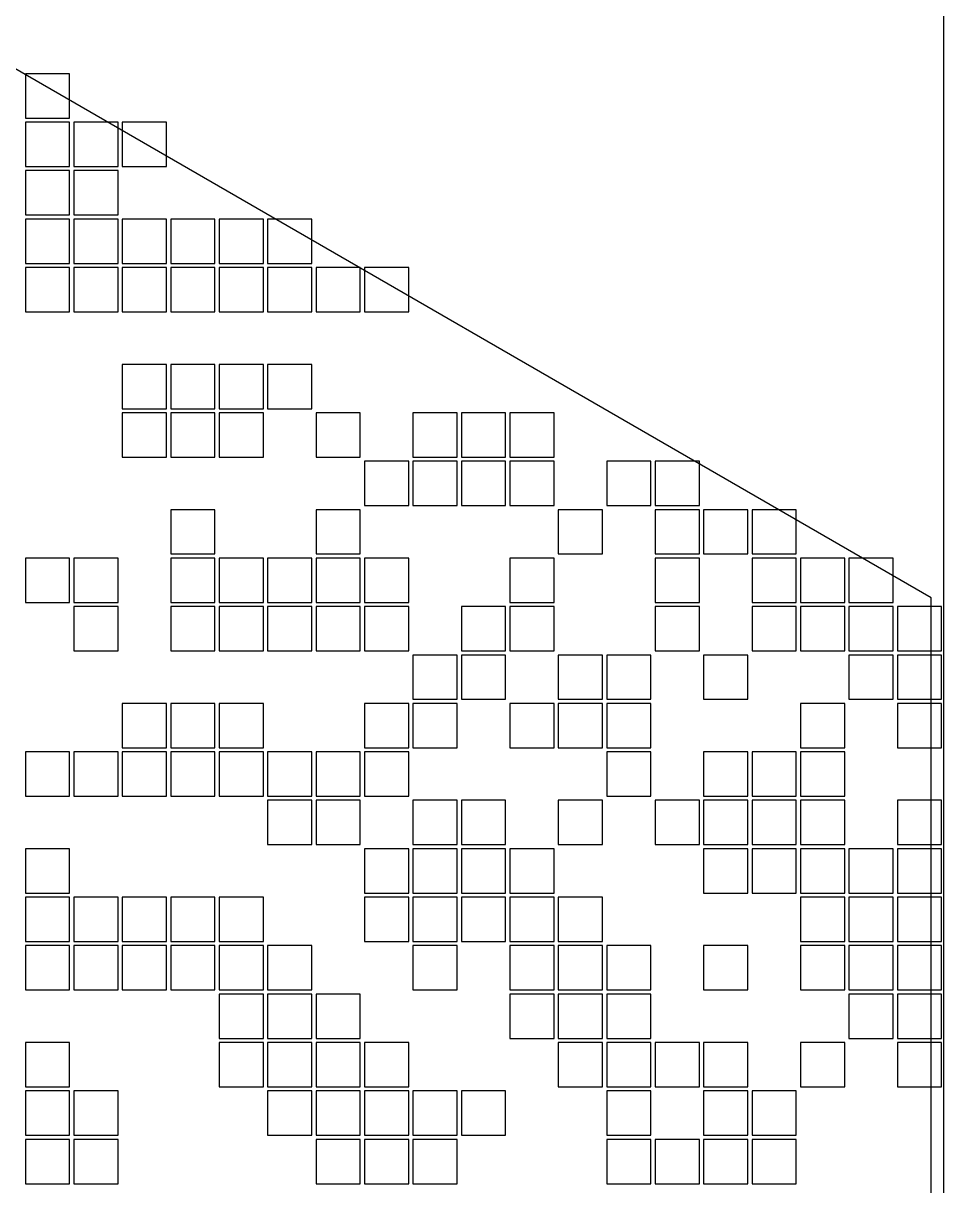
# Model space of a CAD drawing. Extents: x -326 to 326, y -269 to 269.
# Drawn here: x 204.8 to 326.4, y -115.2 to 38.4 of the extents above; entities that cross this region are included whole.
import ezdxf

# ---------------------------------------------------------------- set-up
doc = ezdxf.new("R2010")
doc.units = 0

msp = doc.modelspace()

# ---------------------------------------------------------------- linework, layer by layer
at = {"layer": 'BOARD'}
msp.add_line((326.4, -268.8), (326.4, 268.8), dxfattribs=at)
at = {"layer": 'PATCHES'}
for p, q in [((210.925, 31.725), (205.075, 31.725)), ((205.075, 31.725), (205.075, 25.875)), ((210.925, 25.875), (210.925, 31.725)), ((205.075, 25.875), (210.925, 25.875)), ((210.925, 25.325), (205.075, 25.325)), ((205.075, 25.325), (205.075, 19.475)), ((210.925, 19.475), (210.925, 25.325)), ((217.325, 25.325), (211.475, 25.325)), ((211.475, 25.325), (211.475, 19.475)), ((217.325, 19.475), (217.325, 25.325)), ((223.725, 25.325), (217.875, 25.325)), ((217.875, 25.325), (217.875, 19.475)), ((223.725, 19.475), (223.725, 25.325)), ((205.075, 19.475), (210.925, 19.475)), ((210.925, 18.925), (205.075, 18.925)), ((205.075, 18.925), (205.075, 13.075)), ((210.925, 13.075), (210.925, 18.925)), ((211.475, 19.475), (217.325, 19.475)), ((217.325, 18.925), (211.475, 18.925)), ((211.475, 18.925), (211.475, 13.075)), ((217.325, 13.075), (217.325, 18.925)), ((217.875, 19.475), (223.725, 19.475)), ((205.075, 13.075), (210.925, 13.075)), ((210.925, 12.525), (205.075, 12.525)), ((205.075, 12.525), (205.075, 6.675)), ((210.925, 6.675), (210.925, 12.525)), ((211.475, 13.075), (217.325, 13.075)), ((217.325, 12.525), (211.475, 12.525)), ((211.475, 12.525), (211.475, 6.675)), ((217.325, 6.675), (217.325, 12.525)), ((223.725, 12.525), (217.875, 12.525)), ((217.875, 12.525), (217.875, 6.675)), ((223.725, 6.675), (223.725, 12.525)), ((230.125, 12.525), (224.275, 12.525)), ((224.275, 12.525), (224.275, 6.675)), ((230.125, 6.675), (230.125, 12.525)), ((236.525, 12.525), (230.675, 12.525)), ((230.675, 12.525), (230.675, 6.675)), ((236.525, 6.675), (236.525, 12.525)), ((242.925, 12.525), (237.075, 12.525)), ((237.075, 12.525), (237.075, 6.675)), ((242.925, 6.675), (242.925, 12.525)), ((205.075, 6.675), (210.925, 6.675)), ((211.475, 6.675), (217.325, 6.675)), ((217.875, 6.675), (223.725, 6.675)), ((224.275, 6.675), (230.125, 6.675)), ((230.675, 6.675), (236.525, 6.675)), ((237.075, 6.675), (242.925, 6.675)), ((210.925, 6.125), (205.075, 6.125)), ((205.075, 6.125), (205.075, 0.275)), ((210.925, 0.275), (210.925, 6.125)), ((217.325, 6.125), (211.475, 6.125)), ((211.475, 6.125), (211.475, 0.275)), ((217.325, 0.275), (217.325, 6.125)), ((223.725, 6.125), (217.875, 6.125)), ((217.875, 6.125), (217.875, 0.275)), ((223.725, 0.275), (223.725, 6.125)), ((230.125, 6.125), (224.275, 6.125)), ((224.275, 6.125), (224.275, 0.275)), ((230.125, 0.275), (230.125, 6.125)), ((236.525, 6.125), (230.675, 6.125)), ((230.675, 6.125), (230.675, 0.275)), ((236.525, 0.275), (236.525, 6.125)), ((242.925, 6.125), (237.075, 6.125)), ((237.075, 6.125), (237.075, 0.275)), ((242.925, 0.275), (242.925, 6.125)), ((249.325, 6.125), (243.475, 6.125)), ((243.475, 6.125), (243.475, 0.275)), ((249.325, 0.275), (249.325, 6.125)), ((255.725, 6.125), (249.875, 6.125)), ((249.875, 6.125), (249.875, 0.275)), ((255.725, 0.275), (255.725, 6.125)), ((205.075, 0.275), (210.925, 0.275)), ((211.475, 0.275), (217.325, 0.275)), ((217.875, 0.275), (223.725, 0.275)), ((224.275, 0.275), (230.125, 0.275)), ((230.675, 0.275), (236.525, 0.275)), ((237.075, 0.275), (242.925, 0.275)), ((243.475, 0.275), (249.325, 0.275)), ((249.875, 0.275), (255.725, 0.275)), ((223.725, -6.675), (217.875, -6.675)), ((217.875, -6.675), (217.875, -12.525)), ((223.725, -12.525), (223.725, -6.675)), ((230.125, -6.675), (224.275, -6.675)), ((224.275, -6.675), (224.275, -12.525)), ((230.125, -12.525), (230.125, -6.675)), ((236.525, -6.675), (230.675, -6.675)), ((230.675, -6.675), (230.675, -12.525)), ((236.525, -12.525), (236.525, -6.675)), ((242.925, -6.675), (237.075, -6.675)), ((237.075, -6.675), (237.075, -12.525)), ((242.925, -12.525), (242.925, -6.675)), ((217.875, -12.525), (223.725, -12.525)), ((223.725, -13.075), (217.875, -13.075)), ((217.875, -13.075), (217.875, -18.925)), ((223.725, -18.925), (223.725, -13.075)), ((224.275, -12.525), (230.125, -12.525)), ((230.125, -13.075), (224.275, -13.075)), ((224.275, -13.075), (224.275, -18.925)), ((230.125, -18.925), (230.125, -13.075)), ((230.675, -12.525), (236.525, -12.525)), ((236.525, -13.075), (230.675, -13.075)), ((230.675, -13.075), (230.675, -18.925)), ((236.525, -18.925), (236.525, -13.075)), ((237.075, -12.525), (242.925, -12.525)), ((249.325, -13.075), (243.475, -13.075)), ((243.475, -13.075), (243.475, -18.925)), ((249.325, -18.925), (249.325, -13.075)), ((262.125, -13.075), (256.275, -13.075)), ((256.275, -13.075), (256.275, -18.925)), ((262.125, -18.925), (262.125, -13.075)), ((268.525, -13.075), (262.675, -13.075)), ((262.675, -13.075), (262.675, -18.925)), ((268.525, -18.925), (268.525, -13.075)), ((274.925, -13.075), (269.075, -13.075)), ((269.075, -13.075), (269.075, -18.925)), ((274.925, -18.925), (274.925, -13.075)), ((217.875, -18.925), (223.725, -18.925)), ((224.275, -18.925), (230.125, -18.925)), ((230.675, -18.925), (236.525, -18.925)), ((243.475, -18.925), (249.325, -18.925)), ((255.725, -19.475), (249.875, -19.475)), ((249.875, -19.475), (249.875, -25.325)), ((255.725, -25.325), (255.725, -19.475)), ((256.275, -18.925), (262.125, -18.925)), ((262.125, -19.475), (256.275, -19.475)), ((256.275, -19.475), (256.275, -25.325)), ((262.125, -25.325), (262.125, -19.475)), ((262.675, -18.925), (268.525, -18.925)), ((268.525, -19.475), (262.675, -19.475)), ((262.675, -19.475), (262.675, -25.325)), ((268.525, -25.325), (268.525, -19.475)), ((269.075, -18.925), (274.925, -18.925)), ((274.925, -19.475), (269.075, -19.475)), ((269.075, -19.475), (269.075, -25.325)), ((274.925, -25.325), (274.925, -19.475)), ((287.725, -19.475), (281.875, -19.475)), ((281.875, -19.475), (281.875, -25.325)), ((287.725, -25.325), (287.725, -19.475)), ((294.125, -19.475), (288.275, -19.475)), ((288.275, -19.475), (288.275, -25.325)), ((294.125, -25.325), (294.125, -19.475)), ((230.125, -25.875), (224.275, -25.875)), ((224.275, -25.875), (224.275, -31.725)), ((230.125, -31.725), (230.125, -25.875)), ((249.325, -25.875), (243.475, -25.875)), ((243.475, -25.875), (243.475, -31.725)), ((249.325, -31.725), (249.325, -25.875)), ((249.875, -25.325), (255.725, -25.325)), ((256.275, -25.325), (262.125, -25.325)), ((262.675, -25.325), (268.525, -25.325)), ((269.075, -25.325), (274.925, -25.325)), ((281.325, -25.875), (275.475, -25.875)), ((275.475, -25.875), (275.475, -31.725)), ((281.325, -31.725), (281.325, -25.875)), ((281.875, -25.325), (287.725, -25.325)), ((288.275, -25.325), (294.125, -25.325)), ((294.125, -25.875), (288.275, -25.875)), ((288.275, -25.875), (288.275, -31.725)), ((294.125, -31.725), (294.125, -25.875)), ((300.525, -25.875), (294.675, -25.875)), ((294.675, -25.875), (294.675, -31.725)), ((300.525, -31.725), (300.525, -25.875)), ((306.925, -25.875), (301.075, -25.875)), ((301.075, -25.875), (301.075, -31.725)), ((306.925, -31.725), (306.925, -25.875)), ((224.275, -31.725), (230.125, -31.725)), ((243.475, -31.725), (249.325, -31.725)), ((275.475, -31.725), (281.325, -31.725)), ((288.275, -31.725), (294.125, -31.725)), ((294.675, -31.725), (300.525, -31.725)), ((301.075, -31.725), (306.925, -31.725)), ((210.925, -32.275), (205.075, -32.275)), ((205.075, -32.275), (205.075, -38.125)), ((210.925, -38.125), (210.925, -32.275)), ((217.325, -32.275), (211.475, -32.275)), ((211.475, -32.275), (211.475, -38.125)), ((217.325, -38.125), (217.325, -32.275)), ((230.125, -32.275), (224.275, -32.275)), ((224.275, -32.275), (224.275, -38.125)), ((230.125, -38.125), (230.125, -32.275)), ((236.525, -32.275), (230.675, -32.275)), ((230.675, -32.275), (230.675, -38.125)), ((236.525, -38.125), (236.525, -32.275)), ((242.925, -32.275), (237.075, -32.275)), ((237.075, -32.275), (237.075, -38.125)), ((242.925, -38.125), (242.925, -32.275)), ((249.325, -32.275), (243.475, -32.275)), ((243.475, -32.275), (243.475, -38.125)), ((249.325, -38.125), (249.325, -32.275)), ((255.725, -32.275), (249.875, -32.275)), ((249.875, -32.275), (249.875, -38.125)), ((255.725, -38.125), (255.725, -32.275)), ((274.925, -32.275), (269.075, -32.275)), ((269.075, -32.275), (269.075, -38.125)), ((274.925, -38.125), (274.925, -32.275)), ((294.125, -32.275), (288.275, -32.275)), ((288.275, -32.275), (288.275, -38.125)), ((294.125, -38.125), (294.125, -32.275)), ((306.925, -32.275), (301.075, -32.275)), ((301.075, -32.275), (301.075, -38.125)), ((306.925, -38.125), (306.925, -32.275)), ((313.325, -32.275), (307.475, -32.275)), ((307.475, -32.275), (307.475, -38.125)), ((313.325, -38.125), (313.325, -32.275)), ((319.725, -32.275), (313.875, -32.275)), ((313.875, -32.275), (313.875, -38.125)), ((319.725, -38.125), (319.725, -32.275)), ((205.075, -38.125), (210.925, -38.125)), ((211.475, -38.125), (217.325, -38.125)), ((224.275, -38.125), (230.125, -38.125)), ((230.675, -38.125), (236.525, -38.125)), ((237.075, -38.125), (242.925, -38.125)), ((243.475, -38.125), (249.325, -38.125)), ((249.875, -38.125), (255.725, -38.125)), ((269.075, -38.125), (274.925, -38.125)), ((288.275, -38.125), (294.125, -38.125)), ((301.075, -38.125), (306.925, -38.125)), ((307.475, -38.125), (313.325, -38.125)), ((313.875, -38.125), (319.725, -38.125)), ((217.325, -38.675), (211.475, -38.675)), ((211.475, -38.675), (211.475, -44.525)), ((217.325, -44.525), (217.325, -38.675)), ((230.125, -38.675), (224.275, -38.675)), ((224.275, -38.675), (224.275, -44.525)), ((230.125, -44.525), (230.125, -38.675)), ((236.525, -38.675), (230.675, -38.675)), ((230.675, -38.675), (230.675, -44.525)), ((236.525, -44.525), (236.525, -38.675)), ((242.925, -38.675), (237.075, -38.675)), ((237.075, -38.675), (237.075, -44.525)), ((242.925, -44.525), (242.925, -38.675)), ((249.325, -38.675), (243.475, -38.675)), ((243.475, -38.675), (243.475, -44.525)), ((249.325, -44.525), (249.325, -38.675)), ((255.725, -38.675), (249.875, -38.675)), ((249.875, -38.675), (249.875, -44.525)), ((255.725, -44.525), (255.725, -38.675)), ((268.525, -38.675), (262.675, -38.675)), ((262.675, -38.675), (262.675, -44.525)), ((268.525, -44.525), (268.525, -38.675)), ((274.925, -38.675), (269.075, -38.675)), ((269.075, -38.675), (269.075, -44.525)), ((274.925, -44.525), (274.925, -38.675)), ((294.125, -38.675), (288.275, -38.675)), ((288.275, -38.675), (288.275, -44.525)), ((294.125, -44.525), (294.125, -38.675)), ((306.925, -38.675), (301.075, -38.675)), ((301.075, -38.675), (301.075, -44.525)), ((306.925, -44.525), (306.925, -38.675)), ((313.325, -38.675), (307.475, -38.675)), ((307.475, -38.675), (307.475, -44.525)), ((313.325, -44.525), (313.325, -38.675)), ((319.725, -38.675), (313.875, -38.675)), ((313.875, -38.675), (313.875, -44.525)), ((319.725, -44.525), (319.725, -38.675)), ((326.125, -38.675), (320.275, -38.675)), ((320.275, -38.675), (320.275, -44.525)), ((326.125, -44.525), (326.125, -38.675)), ((211.475, -44.525), (217.325, -44.525)), ((224.275, -44.525), (230.125, -44.525)), ((230.675, -44.525), (236.525, -44.525)), ((237.075, -44.525), (242.925, -44.525)), ((243.475, -44.525), (249.325, -44.525)), ((249.875, -44.525), (255.725, -44.525)), ((262.675, -44.525), (268.525, -44.525)), ((269.075, -44.525), (274.925, -44.525)), ((288.275, -44.525), (294.125, -44.525)), ((301.075, -44.525), (306.925, -44.525)), ((307.475, -44.525), (313.325, -44.525)), ((313.875, -44.525), (319.725, -44.525)), ((320.275, -44.525), (326.125, -44.525)), ((262.125, -45.075), (256.275, -45.075)), ((256.275, -45.075), (256.275, -50.925)), ((262.125, -50.925), (262.125, -45.075)), ((268.525, -45.075), (262.675, -45.075)), ((262.675, -45.075), (262.675, -50.925)), ((268.525, -50.925), (268.525, -45.075)), ((281.325, -45.075), (275.475, -45.075)), ((275.475, -45.075), (275.475, -50.925)), ((281.325, -50.925), (281.325, -45.075)), ((287.725, -45.075), (281.875, -45.075)), ((281.875, -45.075), (281.875, -50.925)), ((287.725, -50.925), (287.725, -45.075)), ((300.525, -45.075), (294.675, -45.075)), ((294.675, -45.075), (294.675, -50.925)), ((300.525, -50.925), (300.525, -45.075)), ((319.725, -45.075), (313.875, -45.075)), ((313.875, -45.075), (313.875, -50.925)), ((319.725, -50.925), (319.725, -45.075)), ((326.125, -45.075), (320.275, -45.075)), ((320.275, -45.075), (320.275, -50.925)), ((326.125, -50.925), (326.125, -45.075)), ((223.725, -51.475), (217.875, -51.475)), ((217.875, -51.475), (217.875, -57.325)), ((223.725, -57.325), (223.725, -51.475)), ((230.125, -51.475), (224.275, -51.475)), ((224.275, -51.475), (224.275, -57.325)), ((230.125, -57.325), (230.125, -51.475)), ((236.525, -51.475), (230.675, -51.475)), ((230.675, -51.475), (230.675, -57.325)), ((236.525, -57.325), (236.525, -51.475)), ((255.725, -51.475), (249.875, -51.475)), ((249.875, -51.475), (249.875, -57.325)), ((255.725, -57.325), (255.725, -51.475)), ((256.275, -50.925), (262.125, -50.925)), ((262.125, -51.475), (256.275, -51.475)), ((256.275, -51.475), (256.275, -57.325)), ((262.125, -57.325), (262.125, -51.475)), ((262.675, -50.925), (268.525, -50.925)), ((274.925, -51.475), (269.075, -51.475)), ((269.075, -51.475), (269.075, -57.325)), ((274.925, -57.325), (274.925, -51.475)), ((275.475, -50.925), (281.325, -50.925)), ((281.325, -51.475), (275.475, -51.475)), ((275.475, -51.475), (275.475, -57.325)), ((281.325, -57.325), (281.325, -51.475)), ((281.875, -50.925), (287.725, -50.925)), ((287.725, -51.475), (281.875, -51.475)), ((281.875, -51.475), (281.875, -57.325)), ((287.725, -57.325), (287.725, -51.475)), ((294.675, -50.925), (300.525, -50.925)), ((313.325, -51.475), (307.475, -51.475)), ((307.475, -51.475), (307.475, -57.325)), ((313.325, -57.325), (313.325, -51.475)), ((313.875, -50.925), (319.725, -50.925)), ((320.275, -50.925), (326.125, -50.925)), ((326.125, -51.475), (320.275, -51.475)), ((320.275, -51.475), (320.275, -57.325)), ((326.125, -57.325), (326.125, -51.475)), ((210.925, -57.875), (205.075, -57.875)), ((205.075, -57.875), (205.075, -63.725)), ((210.925, -63.725), (210.925, -57.875)), ((217.325, -57.875), (211.475, -57.875)), ((211.475, -57.875), (211.475, -63.725)), ((217.325, -63.725), (217.325, -57.875)), ((217.875, -57.325), (223.725, -57.325)), ((223.725, -57.875), (217.875, -57.875)), ((217.875, -57.875), (217.875, -63.725)), ((223.725, -63.725), (223.725, -57.875)), ((224.275, -57.325), (230.125, -57.325)), ((230.125, -57.875), (224.275, -57.875)), ((224.275, -57.875), (224.275, -63.725)), ((230.125, -63.725), (230.125, -57.875)), ((230.675, -57.325), (236.525, -57.325)), ((236.525, -57.875), (230.675, -57.875)), ((230.675, -57.875), (230.675, -63.725)), ((236.525, -63.725), (236.525, -57.875)), ((242.925, -57.875), (237.075, -57.875)), ((237.075, -57.875), (237.075, -63.725)), ((242.925, -63.725), (242.925, -57.875)), ((249.325, -57.875), (243.475, -57.875)), ((243.475, -57.875), (243.475, -63.725)), ((249.325, -63.725), (249.325, -57.875)), ((249.875, -57.325), (255.725, -57.325)), ((255.725, -57.875), (249.875, -57.875)), ((249.875, -57.875), (249.875, -63.725)), ((255.725, -63.725), (255.725, -57.875)), ((256.275, -57.325), (262.125, -57.325)), ((269.075, -57.325), (274.925, -57.325)), ((275.475, -57.325), (281.325, -57.325)), ((281.875, -57.325), (287.725, -57.325)), ((287.725, -57.875), (281.875, -57.875)), ((281.875, -57.875), (281.875, -63.725)), ((287.725, -63.725), (287.725, -57.875)), ((300.525, -57.875), (294.675, -57.875)), ((294.675, -57.875), (294.675, -63.725)), ((300.525, -63.725), (300.525, -57.875)), ((306.925, -57.875), (301.075, -57.875)), ((301.075, -57.875), (301.075, -63.725)), ((306.925, -63.725), (306.925, -57.875)), ((307.475, -57.325), (313.325, -57.325)), ((313.325, -57.875), (307.475, -57.875)), ((307.475, -57.875), (307.475, -63.725)), ((313.325, -63.725), (313.325, -57.875)), ((320.275, -57.325), (326.125, -57.325)), ((205.075, -63.725), (210.925, -63.725)), ((211.475, -63.725), (217.325, -63.725)), ((217.875, -63.725), (223.725, -63.725)), ((224.275, -63.725), (230.125, -63.725)), ((230.675, -63.725), (236.525, -63.725)), ((237.075, -63.725), (242.925, -63.725)), ((242.925, -64.275), (237.075, -64.275)), ((237.075, -64.275), (237.075, -70.125)), ((242.925, -70.125), (242.925, -64.275)), ((243.475, -63.725), (249.325, -63.725)), ((249.325, -64.275), (243.475, -64.275)), ((243.475, -64.275), (243.475, -70.125)), ((249.325, -70.125), (249.325, -64.275)), ((249.875, -63.725), (255.725, -63.725)), ((262.125, -64.275), (256.275, -64.275)), ((256.275, -64.275), (256.275, -70.125)), ((262.125, -70.125), (262.125, -64.275)), ((268.525, -64.275), (262.675, -64.275)), ((262.675, -64.275), (262.675, -70.125)), ((268.525, -70.125), (268.525, -64.275)), ((281.325, -64.275), (275.475, -64.275)), ((275.475, -64.275), (275.475, -70.125)), ((281.325, -70.125), (281.325, -64.275)), ((281.875, -63.725), (287.725, -63.725)), ((294.125, -64.275), (288.275, -64.275)), ((288.275, -64.275), (288.275, -70.125)), ((294.125, -70.125), (294.125, -64.275)), ((294.675, -63.725), (300.525, -63.725)), ((300.525, -64.275), (294.675, -64.275)), ((294.675, -64.275), (294.675, -70.125)), ((300.525, -70.125), (300.525, -64.275)), ((301.075, -63.725), (306.925, -63.725)), ((306.925, -64.275), (301.075, -64.275)), ((301.075, -64.275), (301.075, -70.125)), ((306.925, -70.125), (306.925, -64.275)), ((307.475, -63.725), (313.325, -63.725)), ((313.325, -64.275), (307.475, -64.275)), ((307.475, -64.275), (307.475, -70.125)), ((313.325, -70.125), (313.325, -64.275)), ((326.125, -64.275), (320.275, -64.275)), ((320.275, -64.275), (320.275, -70.125)), ((326.125, -70.125), (326.125, -64.275)), ((237.075, -70.125), (242.925, -70.125)), ((243.475, -70.125), (249.325, -70.125)), ((256.275, -70.125), (262.125, -70.125)), ((262.675, -70.125), (268.525, -70.125)), ((275.475, -70.125), (281.325, -70.125)), ((288.275, -70.125), (294.125, -70.125)), ((294.675, -70.125), (300.525, -70.125)), ((301.075, -70.125), (306.925, -70.125)), ((307.475, -70.125), (313.325, -70.125)), ((320.275, -70.125), (326.125, -70.125)), ((210.925, -70.675), (205.075, -70.675)), ((205.075, -70.675), (205.075, -76.525)), ((210.925, -76.525), (210.925, -70.675)), ((255.725, -70.675), (249.875, -70.675)), ((249.875, -70.675), (249.875, -76.525)), ((255.725, -76.525), (255.725, -70.675)), ((262.125, -70.675), (256.275, -70.675)), ((256.275, -70.675), (256.275, -76.525)), ((262.125, -76.525), (262.125, -70.675)), ((268.525, -70.675), (262.675, -70.675)), ((262.675, -70.675), (262.675, -76.525)), ((268.525, -76.525), (268.525, -70.675)), ((274.925, -70.675), (269.075, -70.675)), ((269.075, -70.675), (269.075, -76.525)), ((274.925, -76.525), (274.925, -70.675)), ((300.525, -70.675), (294.675, -70.675)), ((294.675, -70.675), (294.675, -76.525)), ((300.525, -76.525), (300.525, -70.675)), ((306.925, -70.675), (301.075, -70.675)), ((301.075, -70.675), (301.075, -76.525)), ((306.925, -76.525), (306.925, -70.675)), ((313.325, -70.675), (307.475, -70.675)), ((307.475, -70.675), (307.475, -76.525)), ((313.325, -76.525), (313.325, -70.675)), ((319.725, -70.675), (313.875, -70.675)), ((313.875, -70.675), (313.875, -76.525)), ((319.725, -76.525), (319.725, -70.675)), ((326.125, -70.675), (320.275, -70.675)), ((320.275, -70.675), (320.275, -76.525)), ((326.125, -76.525), (326.125, -70.675)), ((205.075, -76.525), (210.925, -76.525)), ((249.875, -76.525), (255.725, -76.525)), ((256.275, -76.525), (262.125, -76.525)), ((262.675, -76.525), (268.525, -76.525)), ((269.075, -76.525), (274.925, -76.525)), ((294.675, -76.525), (300.525, -76.525)), ((301.075, -76.525), (306.925, -76.525)), ((307.475, -76.525), (313.325, -76.525)), ((313.875, -76.525), (319.725, -76.525)), ((320.275, -76.525), (326.125, -76.525)), ((210.925, -77.075), (205.075, -77.075)), ((205.075, -77.075), (205.075, -82.925)), ((210.925, -82.925), (210.925, -77.075)), ((217.325, -77.075), (211.475, -77.075)), ((211.475, -77.075), (211.475, -82.925)), ((217.325, -82.925), (217.325, -77.075)), ((223.725, -77.075), (217.875, -77.075)), ((217.875, -77.075), (217.875, -82.925)), ((223.725, -82.925), (223.725, -77.075)), ((230.125, -77.075), (224.275, -77.075)), ((224.275, -77.075), (224.275, -82.925)), ((230.125, -82.925), (230.125, -77.075)), ((236.525, -77.075), (230.675, -77.075)), ((230.675, -77.075), (230.675, -82.925)), ((236.525, -82.925), (236.525, -77.075)), ((255.725, -77.075), (249.875, -77.075)), ((249.875, -77.075), (249.875, -82.925)), ((255.725, -82.925), (255.725, -77.075)), ((262.125, -77.075), (256.275, -77.075)), ((256.275, -77.075), (256.275, -82.925)), ((262.125, -82.925), (262.125, -77.075)), ((268.525, -77.075), (262.675, -77.075)), ((262.675, -77.075), (262.675, -82.925)), ((268.525, -82.925), (268.525, -77.075)), ((274.925, -77.075), (269.075, -77.075)), ((269.075, -77.075), (269.075, -82.925)), ((274.925, -82.925), (274.925, -77.075)), ((281.325, -77.075), (275.475, -77.075)), ((275.475, -77.075), (275.475, -82.925)), ((281.325, -82.925), (281.325, -77.075)), ((313.325, -77.075), (307.475, -77.075)), ((307.475, -77.075), (307.475, -82.925)), ((313.325, -82.925), (313.325, -77.075)), ((319.725, -77.075), (313.875, -77.075)), ((313.875, -77.075), (313.875, -82.925)), ((319.725, -82.925), (319.725, -77.075)), ((326.125, -77.075), (320.275, -77.075)), ((320.275, -77.075), (320.275, -82.925)), ((326.125, -82.925), (326.125, -77.075)), ((205.075, -82.925), (210.925, -82.925)), ((211.475, -82.925), (217.325, -82.925)), ((217.875, -82.925), (223.725, -82.925)), ((224.275, -82.925), (230.125, -82.925)), ((230.675, -82.925), (236.525, -82.925)), ((249.875, -82.925), (255.725, -82.925)), ((256.275, -82.925), (262.125, -82.925)), ((262.675, -82.925), (268.525, -82.925)), ((269.075, -82.925), (274.925, -82.925)), ((275.475, -82.925), (281.325, -82.925)), ((307.475, -82.925), (313.325, -82.925)), ((313.875, -82.925), (319.725, -82.925)), ((320.275, -82.925), (326.125, -82.925)), ((210.925, -83.475), (205.075, -83.475)), ((205.075, -83.475), (205.075, -89.325)), ((210.925, -89.325), (210.925, -83.475)), ((217.325, -83.475), (211.475, -83.475)), ((211.475, -83.475), (211.475, -89.325)), ((217.325, -89.325), (217.325, -83.475)), ((223.725, -83.475), (217.875, -83.475)), ((217.875, -83.475), (217.875, -89.325)), ((223.725, -89.325), (223.725, -83.475)), ((230.125, -83.475), (224.275, -83.475)), ((224.275, -83.475), (224.275, -89.325)), ((230.125, -89.325), (230.125, -83.475)), ((236.525, -83.475), (230.675, -83.475)), ((230.675, -83.475), (230.675, -89.325)), ((236.525, -89.325), (236.525, -83.475)), ((242.925, -83.475), (237.075, -83.475)), ((237.075, -83.475), (237.075, -89.325)), ((242.925, -89.325), (242.925, -83.475)), ((262.125, -83.475), (256.275, -83.475)), ((256.275, -83.475), (256.275, -89.325)), ((262.125, -89.325), (262.125, -83.475)), ((274.925, -83.475), (269.075, -83.475)), ((269.075, -83.475), (269.075, -89.325)), ((274.925, -89.325), (274.925, -83.475)), ((281.325, -83.475), (275.475, -83.475)), ((275.475, -83.475), (275.475, -89.325)), ((281.325, -89.325), (281.325, -83.475)), ((287.725, -83.475), (281.875, -83.475)), ((281.875, -83.475), (281.875, -89.325)), ((287.725, -89.325), (287.725, -83.475)), ((300.525, -83.475), (294.675, -83.475)), ((294.675, -83.475), (294.675, -89.325)), ((300.525, -89.325), (300.525, -83.475)), ((313.325, -83.475), (307.475, -83.475)), ((307.475, -83.475), (307.475, -89.325)), ((313.325, -89.325), (313.325, -83.475)), ((319.725, -83.475), (313.875, -83.475)), ((313.875, -83.475), (313.875, -89.325)), ((319.725, -89.325), (319.725, -83.475)), ((326.125, -83.475), (320.275, -83.475)), ((320.275, -83.475), (320.275, -89.325)), ((326.125, -89.325), (326.125, -83.475)), ((205.075, -89.325), (210.925, -89.325)), ((211.475, -89.325), (217.325, -89.325)), ((217.875, -89.325), (223.725, -89.325)), ((224.275, -89.325), (230.125, -89.325)), ((230.675, -89.325), (236.525, -89.325)), ((236.525, -89.875), (230.675, -89.875)), ((230.675, -89.875), (230.675, -95.725)), ((236.525, -95.725), (236.525, -89.875)), ((237.075, -89.325), (242.925, -89.325)), ((242.925, -89.875), (237.075, -89.875)), ((237.075, -89.875), (237.075, -95.725)), ((242.925, -95.725), (242.925, -89.875)), ((249.325, -89.875), (243.475, -89.875)), ((243.475, -89.875), (243.475, -95.725)), ((249.325, -95.725), (249.325, -89.875)), ((256.275, -89.325), (262.125, -89.325)), ((269.075, -89.325), (274.925, -89.325)), ((274.925, -89.875), (269.075, -89.875)), ((269.075, -89.875), (269.075, -95.725)), ((274.925, -95.725), (274.925, -89.875)), ((275.475, -89.325), (281.325, -89.325)), ((281.325, -89.875), (275.475, -89.875)), ((275.475, -89.875), (275.475, -95.725)), ((281.325, -95.725), (281.325, -89.875)), ((281.875, -89.325), (287.725, -89.325)), ((287.725, -89.875), (281.875, -89.875)), ((281.875, -89.875), (281.875, -95.725)), ((287.725, -95.725), (287.725, -89.875)), ((294.675, -89.325), (300.525, -89.325)), ((307.475, -89.325), (313.325, -89.325)), ((313.875, -89.325), (319.725, -89.325)), ((319.725, -89.875), (313.875, -89.875)), ((313.875, -89.875), (313.875, -95.725)), ((319.725, -95.725), (319.725, -89.875)), ((320.275, -89.325), (326.125, -89.325)), ((326.125, -89.875), (320.275, -89.875)), ((320.275, -89.875), (320.275, -95.725)), ((326.125, -95.725), (326.125, -89.875)), ((210.925, -96.275), (205.075, -96.275)), ((205.075, -96.275), (205.075, -102.125)), ((210.925, -102.125), (210.925, -96.275)), ((230.675, -95.725), (236.525, -95.725)), ((236.525, -96.275), (230.675, -96.275)), ((230.675, -96.275), (230.675, -102.125)), ((236.525, -102.125), (236.525, -96.275)), ((237.075, -95.725), (242.925, -95.725)), ((242.925, -96.275), (237.075, -96.275)), ((237.075, -96.275), (237.075, -102.125)), ((242.925, -102.125), (242.925, -96.275)), ((243.475, -95.725), (249.325, -95.725)), ((249.325, -96.275), (243.475, -96.275)), ((243.475, -96.275), (243.475, -102.125)), ((249.325, -102.125), (249.325, -96.275)), ((255.725, -96.275), (249.875, -96.275)), ((249.875, -96.275), (249.875, -102.125)), ((255.725, -102.125), (255.725, -96.275)), ((269.075, -95.725), (274.925, -95.725)), ((275.475, -95.725), (281.325, -95.725)), ((281.325, -96.275), (275.475, -96.275)), ((275.475, -96.275), (275.475, -102.125)), ((281.325, -102.125), (281.325, -96.275)), ((281.875, -95.725), (287.725, -95.725)), ((287.725, -96.275), (281.875, -96.275)), ((281.875, -96.275), (281.875, -102.125)), ((287.725, -102.125), (287.725, -96.275)), ((294.125, -96.275), (288.275, -96.275)), ((288.275, -96.275), (288.275, -102.125)), ((294.125, -102.125), (294.125, -96.275)), ((300.525, -96.275), (294.675, -96.275)), ((294.675, -96.275), (294.675, -102.125)), ((300.525, -102.125), (300.525, -96.275)), ((313.325, -96.275), (307.475, -96.275)), ((307.475, -96.275), (307.475, -102.125)), ((313.325, -102.125), (313.325, -96.275)), ((313.875, -95.725), (319.725, -95.725)), ((320.275, -95.725), (326.125, -95.725)), ((326.125, -96.275), (320.275, -96.275)), ((320.275, -96.275), (320.275, -102.125)), ((326.125, -102.125), (326.125, -96.275)), ((205.075, -102.125), (210.925, -102.125)), ((210.925, -102.675), (205.075, -102.675)), ((205.075, -102.675), (205.075, -108.525)), ((210.925, -108.525), (210.925, -102.675)), ((217.325, -102.675), (211.475, -102.675)), ((211.475, -102.675), (211.475, -108.525)), ((217.325, -108.525), (217.325, -102.675)), ((230.675, -102.125), (236.525, -102.125)), ((237.075, -102.125), (242.925, -102.125)), ((242.925, -102.675), (237.075, -102.675)), ((237.075, -102.675), (237.075, -108.525)), ((242.925, -108.525), (242.925, -102.675)), ((243.475, -102.125), (249.325, -102.125)), ((249.325, -102.675), (243.475, -102.675)), ((243.475, -102.675), (243.475, -108.525)), ((249.325, -108.525), (249.325, -102.675)), ((249.875, -102.125), (255.725, -102.125)), ((255.725, -102.675), (249.875, -102.675)), ((249.875, -102.675), (249.875, -108.525)), ((255.725, -108.525), (255.725, -102.675)), ((262.125, -102.675), (256.275, -102.675)), ((256.275, -102.675), (256.275, -108.525)), ((262.125, -108.525), (262.125, -102.675)), ((268.525, -102.675), (262.675, -102.675)), ((262.675, -102.675), (262.675, -108.525)), ((268.525, -108.525), (268.525, -102.675)), ((275.475, -102.125), (281.325, -102.125)), ((281.875, -102.125), (287.725, -102.125)), ((287.725, -102.675), (281.875, -102.675)), ((281.875, -102.675), (281.875, -108.525)), ((287.725, -108.525), (287.725, -102.675)), ((288.275, -102.125), (294.125, -102.125)), ((294.675, -102.125), (300.525, -102.125)), ((300.525, -102.675), (294.675, -102.675)), ((294.675, -102.675), (294.675, -108.525)), ((300.525, -108.525), (300.525, -102.675)), ((306.925, -102.675), (301.075, -102.675)), ((301.075, -102.675), (301.075, -108.525)), ((306.925, -108.525), (306.925, -102.675)), ((307.475, -102.125), (313.325, -102.125)), ((320.275, -102.125), (326.125, -102.125)), ((205.075, -108.525), (210.925, -108.525)), ((211.475, -108.525), (217.325, -108.525)), ((237.075, -108.525), (242.925, -108.525)), ((243.475, -108.525), (249.325, -108.525)), ((249.875, -108.525), (255.725, -108.525)), ((256.275, -108.525), (262.125, -108.525)), ((262.675, -108.525), (268.525, -108.525)), ((281.875, -108.525), (287.725, -108.525)), ((294.675, -108.525), (300.525, -108.525)), ((301.075, -108.525), (306.925, -108.525)), ((210.925, -109.075), (205.075, -109.075)), ((205.075, -109.075), (205.075, -114.925)), ((210.925, -114.925), (210.925, -109.075)), ((217.325, -109.075), (211.475, -109.075)), ((211.475, -109.075), (211.475, -114.925)), ((217.325, -114.925), (217.325, -109.075)), ((249.325, -109.075), (243.475, -109.075)), ((243.475, -109.075), (243.475, -114.925)), ((249.325, -114.925), (249.325, -109.075)), ((255.725, -109.075), (249.875, -109.075)), ((249.875, -109.075), (249.875, -114.925)), ((255.725, -114.925), (255.725, -109.075)), ((262.125, -109.075), (256.275, -109.075)), ((256.275, -109.075), (256.275, -114.925)), ((262.125, -114.925), (262.125, -109.075)), ((287.725, -109.075), (281.875, -109.075)), ((281.875, -109.075), (281.875, -114.925)), ((287.725, -114.925), (287.725, -109.075)), ((294.125, -109.075), (288.275, -109.075)), ((288.275, -109.075), (288.275, -114.925)), ((294.125, -114.925), (294.125, -109.075)), ((300.525, -109.075), (294.675, -109.075)), ((294.675, -109.075), (294.675, -114.925)), ((300.525, -114.925), (300.525, -109.075)), ((306.925, -109.075), (301.075, -109.075)), ((301.075, -109.075), (301.075, -114.925)), ((306.925, -114.925), (306.925, -109.075)), ((205.075, -114.925), (210.925, -114.925)), ((211.475, -114.925), (217.325, -114.925)), ((243.475, -114.925), (249.325, -114.925)), ((249.875, -114.925), (255.725, -114.925)), ((256.275, -114.925), (262.125, -114.925)), ((281.875, -114.925), (287.725, -114.925)), ((288.275, -114.925), (294.125, -114.925)), ((294.675, -114.925), (300.525, -114.925)), ((301.075, -114.925), (306.925, -114.925))]:
    msp.add_line(p, q, dxfattribs=at)
at = {"layer": 'PORTS'}
for p, q in [((324.76, -37.5), (194.856, 37.5)), ((324.76, -187.5), (324.76, -37.5))]:
    msp.add_line(p, q, dxfattribs=at)

doc.saveas('drawing.dxf')
